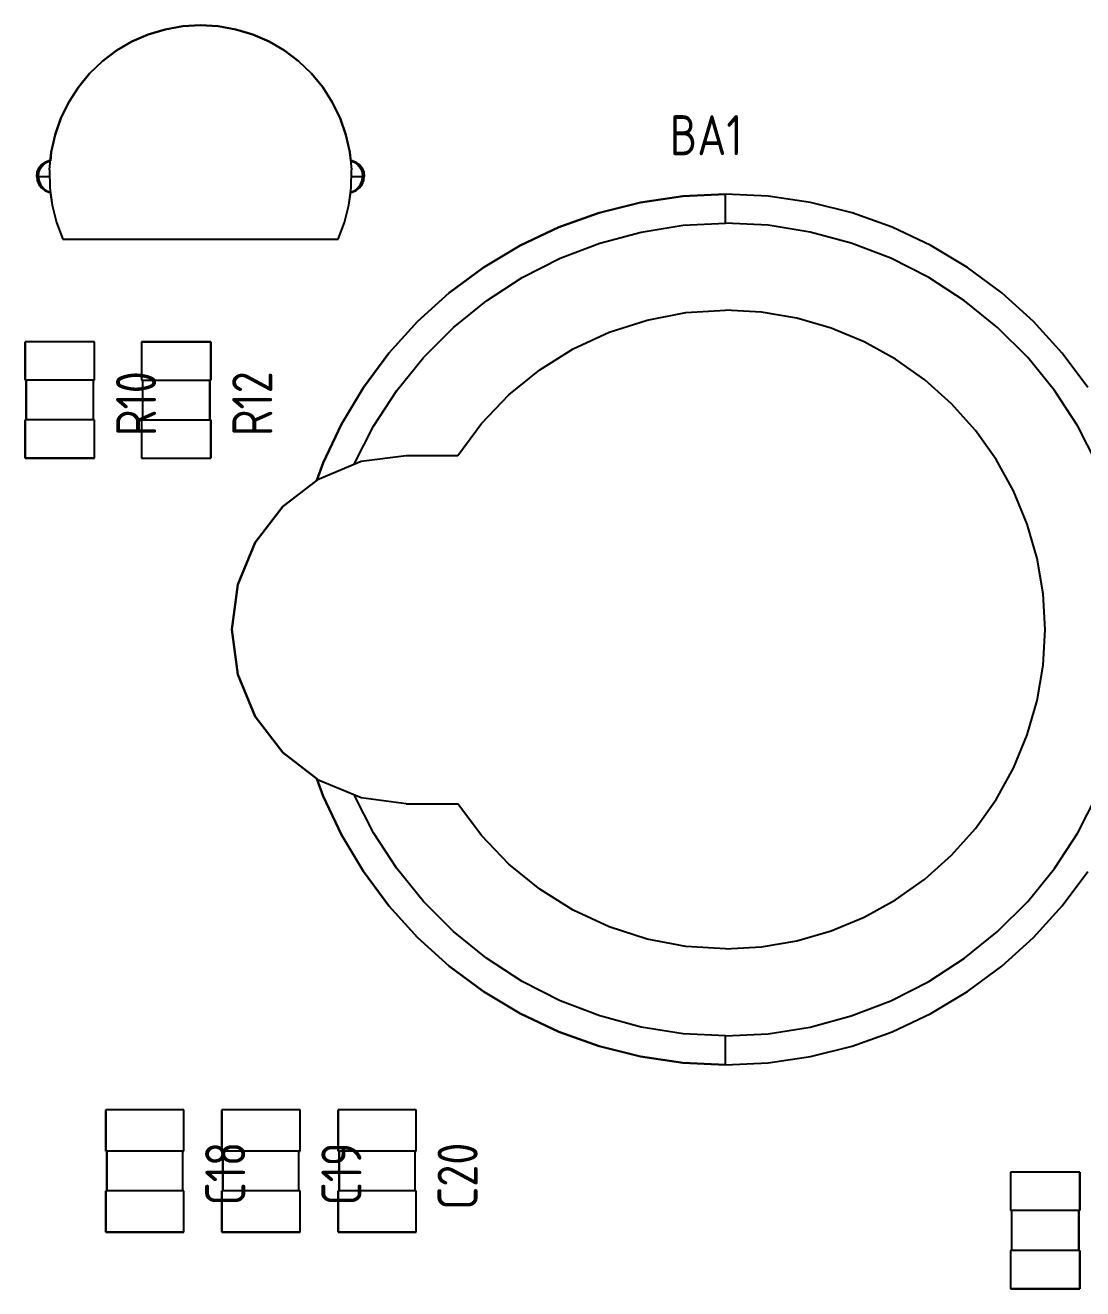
# Model space of a CAD drawing. Header units: inches. Extents: x 0 to 841, y -594 to 0.
# Drawn here: x 369.53 to 405.94, y -252.16 to -208.64 of the extents above; entities that cross this region are included whole.
import ezdxf

# ---------------------------------------------------------------- set-up
doc = ezdxf.new("R2010")
doc.units = ezdxf.units.IN
doc.header["$MEASUREMENT"] = 0
doc.styles.add('GOST type A0', font='', dxfattribs={"height": 2.116667})
doc.styles.get('GOST type A0').set_extended_font_data('GOST type A')

msp = doc.modelspace()

# ---------------------------------------------------------------- linework, layer by layer
at = {"color": 7, "true_color": 0xffffff}
for p, q in [((374.352, -208.78), (373.768, -208.958)), ((373.768, -208.958), (374.352, -208.78)), ((374.956, -208.674), (374.352, -208.78)), ((374.352, -208.78), (374.956, -208.674)), ((375.566, -208.638), (374.956, -208.674)), ((374.956, -208.674), (375.566, -208.638)), ((376.176, -208.674), (375.566, -208.638)), ((375.566, -208.638), (376.176, -208.674)), ((376.778, -208.78), (376.176, -208.674)), ((376.176, -208.674), (376.778, -208.78)), ((377.364, -208.958), (376.778, -208.78)), ((376.778, -208.78), (377.364, -208.958)), ((373.206, -209.202), (372.678, -209.512)), ((372.678, -209.512), (373.206, -209.202)), ((373.768, -208.958), (373.206, -209.202)), ((373.206, -209.202), (373.768, -208.958)), ((377.926, -209.202), (377.364, -208.958)), ((377.364, -208.958), (377.926, -209.202)), ((378.454, -209.512), (377.926, -209.202)), ((377.926, -209.202), (378.454, -209.512)), ((372.678, -209.512), (372.19, -209.88)), ((372.19, -209.88), (372.678, -209.512)), ((378.942, -209.88), (378.454, -209.512)), ((378.454, -209.512), (378.942, -209.88)), ((372.19, -209.88), (371.748, -210.302)), ((371.748, -210.302), (372.19, -209.88)), ((379.384, -210.302), (378.942, -209.88)), ((378.942, -209.88), (379.384, -210.302)), ((371.748, -210.302), (371.36, -210.776)), ((371.36, -210.776), (371.748, -210.302)), ((379.772, -210.776), (379.384, -210.302)), ((379.384, -210.302), (379.772, -210.776)), ((371.36, -210.776), (371.028, -211.29)), ((371.028, -211.29), (371.36, -210.776)), ((380.104, -211.29), (379.772, -210.776)), ((379.772, -210.776), (380.104, -211.29)), ((371.028, -211.29), (370.76, -211.84)), ((370.76, -211.84), (371.028, -211.29)), ((380.372, -211.84), (380.104, -211.29)), ((380.104, -211.29), (380.372, -211.84)), ((370.76, -211.84), (370.558, -212.418)), ((370.558, -212.418), (370.76, -211.84)), ((380.574, -212.418), (380.372, -211.84)), ((380.372, -211.84), (380.574, -212.418)), ((370.558, -212.418), (370.426, -213.014)), ((370.426, -213.014), (370.558, -212.418)), ((380.706, -213.014), (380.574, -212.418)), ((380.574, -212.418), (380.706, -213.014)), ((370.364, -213.622), (370.426, -213.014)), ((370.426, -213.014), (370.396, -213.304)), ((380.736, -213.298), (380.706, -213.014)), ((380.706, -213.014), (380.768, -213.622)), ((369.946, -213.7), (369.928, -213.844)), ((369.928, -213.844), (369.946, -213.7)), ((370.002, -213.564), (369.946, -213.7)), ((369.946, -213.7), (370.002, -213.564)), ((369.988, -213.844), (370.004, -213.7)), ((370.09, -213.45), (370.002, -213.564)), ((370.002, -213.564), (370.09, -213.45)), ((370.004, -213.7), (370.058, -213.564)), ((370.058, -213.564), (370.144, -213.45)), ((370.206, -213.36), (370.09, -213.45)), ((370.09, -213.45), (370.206, -213.36)), ((370.144, -213.45), (370.256, -213.36)), ((370.342, -213.304), (370.206, -213.36)), ((370.206, -213.36), (370.342, -213.304)), ((370.256, -213.36), (370.386, -213.304)), ((370.396, -213.298), (370.342, -213.304)), ((370.342, -213.304), (370.396, -213.298)), ((370.364, -213.622), (370.374, -214.234)), ((370.386, -213.304), (370.396, -213.304)), ((370.396, -213.304), (370.396, -213.298)), ((380.79, -213.304), (380.736, -213.298)), ((380.736, -213.298), (380.79, -213.304)), ((380.736, -213.304), (380.746, -213.304)), ((380.746, -213.304), (380.876, -213.36)), ((380.758, -214.234), (380.768, -213.622)), ((380.926, -213.36), (380.79, -213.304)), ((380.79, -213.304), (380.926, -213.36)), ((380.876, -213.36), (380.988, -213.45)), ((381.04, -213.45), (380.926, -213.36)), ((380.926, -213.36), (381.04, -213.45)), ((380.988, -213.45), (381.074, -213.564)), ((381.13, -213.564), (381.04, -213.45)), ((381.04, -213.45), (381.13, -213.564)), ((381.074, -213.564), (381.128, -213.7)), ((381.128, -213.7), (381.144, -213.844)), ((381.186, -213.7), (381.13, -213.564)), ((381.13, -213.564), (381.186, -213.7)), ((381.204, -213.844), (381.186, -213.7)), ((381.186, -213.7), (381.204, -213.844)), ((369.928, -213.844), (369.946, -213.988)), ((369.928, -213.844), (369.946, -213.988)), ((369.928, -213.844), (369.934, -213.844)), ((369.934, -213.844), (369.954, -213.844)), ((369.946, -213.988), (370.002, -214.124)), ((369.946, -213.988), (370.002, -214.124)), ((369.954, -213.844), (369.988, -213.844)), ((369.988, -213.844), (370.004, -213.988)), ((369.988, -213.844), (370.368, -213.844)), ((370.002, -214.124), (370.09, -214.24)), ((370.002, -214.124), (370.09, -214.24)), ((370.004, -213.988), (370.058, -214.124)), ((370.058, -214.124), (370.144, -214.24)), ((380.764, -213.844), (381.144, -213.844)), ((380.988, -214.24), (381.074, -214.124)), ((381.04, -214.24), (381.13, -214.124)), ((381.04, -214.24), (381.13, -214.124)), ((381.074, -214.124), (381.128, -213.988)), ((381.128, -213.988), (381.144, -213.844)), ((381.13, -214.124), (381.186, -213.988)), ((381.13, -214.124), (381.186, -213.988)), ((381.144, -213.844), (381.178, -213.844)), ((381.178, -213.844), (381.198, -213.844)), ((381.186, -213.988), (381.204, -213.844)), ((381.186, -213.988), (381.204, -213.844)), ((381.198, -213.844), (381.204, -213.844)), ((370.09, -214.24), (370.206, -214.328)), ((370.09, -214.24), (370.206, -214.328)), ((370.144, -214.24), (370.256, -214.328)), ((370.206, -214.328), (370.342, -214.384)), ((370.206, -214.328), (370.342, -214.384)), ((370.256, -214.328), (370.386, -214.384)), ((370.342, -214.384), (370.394, -214.39)), ((370.342, -214.384), (370.394, -214.39)), ((370.374, -214.234), (370.456, -214.84)), ((370.386, -214.384), (370.394, -214.384)), ((370.394, -214.39), (370.394, -214.384)), ((370.394, -214.384), (370.456, -214.84)), ((380.676, -214.84), (380.758, -214.234)), ((380.676, -214.84), (380.738, -214.39)), ((380.738, -214.39), (380.79, -214.384)), ((380.738, -214.384), (380.746, -214.384)), ((380.738, -214.39), (380.79, -214.384)), ((380.746, -214.384), (380.876, -214.328)), ((380.79, -214.384), (380.926, -214.328)), ((380.79, -214.384), (380.926, -214.328)), ((380.876, -214.328), (380.988, -214.24)), ((380.926, -214.328), (381.04, -214.24)), ((380.926, -214.328), (381.04, -214.24)), ((392.176, -214.526), (390.72, -214.742)), ((390.72, -214.742), (392.176, -214.526)), ((393.646, -214.454), (392.176, -214.526)), ((392.176, -214.526), (393.646, -214.454)), ((395.116, -214.526), (393.646, -214.454)), ((395.116, -214.526), (393.646, -214.454)), ((393.646, -214.488), (393.646, -214.454)), ((393.646, -214.588), (393.646, -214.488)), ((396.572, -214.742), (395.116, -214.526)), ((396.572, -214.742), (395.116, -214.526)), ((370.456, -214.84), (370.608, -215.434)), ((370.456, -214.84), (370.608, -215.434)), ((380.524, -215.434), (380.676, -214.84)), ((380.524, -215.434), (380.676, -214.84)), ((390.72, -214.742), (389.292, -215.1)), ((389.292, -215.1), (390.72, -214.742)), ((393.646, -214.746), (393.646, -214.588)), ((393.646, -214.954), (393.646, -214.746)), ((393.646, -215.196), (393.646, -214.954)), ((398, -215.1), (396.572, -214.742)), ((398, -215.1), (396.572, -214.742)), ((370.608, -215.434), (370.828, -216.004)), ((370.608, -215.434), (370.828, -216.004)), ((380.304, -216.004), (380.524, -215.434)), ((380.304, -216.004), (380.524, -215.434)), ((389.292, -215.1), (387.906, -215.596)), ((387.906, -215.596), (389.292, -215.1)), ((393.646, -215.454), (393.646, -215.196)), ((399.386, -215.596), (398, -215.1)), ((399.386, -215.596), (398, -215.1)), ((387.906, -215.596), (386.574, -216.226)), ((386.574, -216.226), (387.906, -215.596)), ((389.32, -216.14), (390.736, -215.76)), ((390.736, -215.76), (392.182, -215.53)), ((392.182, -215.53), (393.646, -215.454)), ((395.11, -215.53), (393.646, -215.454)), ((396.556, -215.76), (395.11, -215.53)), ((397.972, -216.14), (396.556, -215.76)), ((400.716, -216.226), (399.386, -215.596)), ((400.716, -216.226), (399.386, -215.596)), ((370.828, -216.004), (380.304, -216.004)), ((370.828, -216.004), (380.304, -216.004)), ((386.574, -216.226), (385.312, -216.982)), ((385.312, -216.982), (386.574, -216.226)), ((387.952, -216.664), (389.32, -216.14)), ((399.34, -216.664), (397.972, -216.14)), ((401.98, -216.982), (400.716, -216.226)), ((401.98, -216.982), (400.716, -216.226)), ((386.646, -217.33), (387.952, -216.664)), ((400.646, -217.33), (399.34, -216.664)), ((385.312, -216.982), (384.13, -217.858)), ((384.13, -217.858), (385.312, -216.982)), ((403.162, -217.858), (401.98, -216.982)), ((403.162, -217.858), (401.98, -216.982)), ((385.416, -218.128), (386.646, -217.33)), ((401.874, -218.128), (400.646, -217.33)), ((384.13, -217.858), (383.04, -218.848)), ((383.04, -218.848), (384.13, -217.858)), ((404.252, -218.848), (403.162, -217.858)), ((404.252, -218.848), (403.162, -217.858)), ((384.278, -219.05), (385.416, -218.128)), ((392.282, -218.538), (393.646, -218.454)), ((394.878, -218.524), (393.646, -218.454)), ((403.014, -219.05), (401.874, -218.128)), ((383.04, -218.848), (382.05, -219.938)), ((382.05, -219.938), (383.04, -218.848)), ((389.64, -219.21), (390.94, -218.792)), ((390.94, -218.792), (392.282, -218.538)), ((396.094, -218.73), (394.878, -218.524)), ((397.278, -219.072), (396.094, -218.73)), ((405.24, -219.938), (404.252, -218.848)), ((405.24, -219.938), (404.252, -218.848)), ((383.242, -220.086), (384.278, -219.05)), ((388.402, -219.784), (389.64, -219.21)), ((398.418, -219.544), (397.278, -219.072)), ((404.05, -220.086), (403.014, -219.05)), ((371.92, -219.544), (369.532, -219.544)), ((369.532, -219.544), (369.532, -220.864)), ((369.532, -220.864), (369.532, -219.544)), ((371.92, -219.544), (369.532, -219.544)), ((371.92, -220.864), (371.92, -219.544)), ((371.92, -220.864), (371.92, -219.544)), ((375.92, -219.544), (373.532, -219.544)), ((373.532, -219.544), (373.532, -220.864)), ((373.532, -219.544), (375.92, -219.544)), ((373.532, -219.544), (373.532, -220.864)), ((375.92, -220.864), (375.92, -219.544)), ((375.92, -219.544), (375.92, -220.864)), ((387.244, -220.508), (388.402, -219.784)), ((399.498, -220.14), (398.418, -219.544)), ((382.05, -219.938), (381.174, -221.12)), ((381.174, -221.12), (382.05, -219.938)), ((382.32, -221.224), (383.242, -220.086)), ((400.504, -220.854), (399.498, -220.14)), ((404.972, -221.224), (404.05, -220.086)), ((406.118, -221.12), (405.24, -219.938)), ((406.118, -221.12), (405.24, -219.938)), ((386.184, -221.37), (387.244, -220.508)), ((369.532, -220.864), (369.566, -220.864)), ((371.92, -220.864), (369.532, -220.864)), ((369.566, -220.864), (369.566, -222.236)), ((369.566, -222.236), (369.566, -220.864)), ((371.886, -222.236), (371.886, -220.864)), ((371.886, -220.864), (371.92, -220.864)), ((371.886, -222.236), (371.886, -220.864)), ((373.532, -220.864), (373.566, -220.864)), ((373.532, -220.864), (375.92, -220.864)), ((373.566, -220.864), (373.566, -222.236)), ((373.566, -220.864), (373.566, -222.236)), ((375.886, -222.236), (375.886, -220.864)), ((375.886, -220.864), (375.92, -220.864)), ((375.886, -220.864), (375.886, -222.236)), ((401.424, -221.676), (400.504, -220.854)), ((381.174, -221.12), (380.418, -222.382)), ((380.418, -222.382), (381.174, -221.12)), ((381.522, -222.454), (382.32, -221.224)), ((385.24, -222.358), (386.184, -221.37)), ((405.77, -222.454), (404.972, -221.224)), ((402.246, -222.596), (401.424, -221.676)), ((369.566, -222.236), (369.532, -222.236)), ((369.532, -222.236), (369.532, -223.556)), ((369.532, -223.556), (369.532, -222.236)), ((371.92, -222.236), (369.532, -222.236)), ((371.92, -222.236), (371.886, -222.236)), ((371.92, -223.556), (371.92, -222.236)), ((371.92, -223.556), (371.92, -222.236)), ((373.566, -222.236), (373.532, -222.236)), ((373.532, -222.236), (373.532, -223.556)), ((373.532, -222.236), (375.92, -222.236)), ((373.532, -222.236), (373.532, -223.556)), ((375.92, -222.236), (375.886, -222.236)), ((375.92, -223.556), (375.92, -222.236)), ((375.92, -222.236), (375.92, -223.556)), ((380.418, -222.382), (379.788, -223.714)), ((379.788, -223.714), (380.418, -222.382)), ((384.426, -223.454), (385.24, -222.358)), ((380.858, -223.756), (381.522, -222.454)), ((402.96, -223.602), (402.246, -222.596)), ((406.436, -223.76), (405.77, -222.454)), ((369.532, -223.556), (371.92, -223.556)), ((371.92, -223.556), (369.532, -223.556)), ((373.532, -223.556), (375.92, -223.556)), ((373.532, -223.556), (375.92, -223.556)), ((379.788, -223.714), (379.572, -224.314)), ((379.572, -224.314), (379.788, -223.714)), ((379.646, -224.258), (381.092, -223.658)), ((381.092, -223.658), (382.646, -223.454)), ((382.646, -223.454), (384.426, -223.454)), ((403.556, -224.682), (402.96, -223.602)), ((378.404, -225.212), (379.646, -224.258)), ((379.572, -224.314), (378.404, -225.212)), ((404.028, -225.82), (403.556, -224.682)), ((378.404, -225.212), (377.45, -226.454)), ((377.45, -226.454), (378.404, -225.212)), ((404.37, -227.006), (404.028, -225.82)), ((377.45, -226.454), (376.85, -227.9)), ((376.85, -227.9), (377.45, -226.454)), ((404.576, -228.222), (404.37, -227.006)), ((376.85, -227.9), (376.646, -229.454)), ((376.646, -229.454), (376.85, -227.9)), ((404.646, -229.454), (404.576, -228.222)), ((376.646, -229.454), (376.85, -231.006)), ((376.85, -231.006), (376.646, -229.454)), ((404.576, -230.686), (404.646, -229.454)), ((404.37, -231.902), (404.576, -230.686)), ((376.85, -231.006), (377.45, -232.454)), ((377.45, -232.454), (376.85, -231.006)), ((404.028, -233.086), (404.37, -231.902)), ((377.45, -232.454), (378.404, -233.696)), ((378.404, -233.696), (377.45, -232.454)), ((403.556, -234.226), (404.028, -233.086)), ((378.404, -233.696), (379.572, -234.594)), ((379.646, -234.65), (378.404, -233.696)), ((379.572, -234.594), (379.788, -235.194)), ((379.788, -235.194), (379.572, -234.594)), ((402.96, -235.306), (403.556, -234.226)), ((381.092, -235.25), (379.646, -234.65)), ((379.788, -235.194), (380.418, -236.524)), ((380.418, -236.524), (379.788, -235.194)), ((381.522, -236.454), (380.858, -235.152)), ((382.646, -235.454), (381.092, -235.25)), ((382.646, -235.454), (384.426, -235.454)), ((385.24, -236.55), (384.426, -235.454)), ((402.246, -236.312), (402.96, -235.306)), ((405.77, -236.454), (406.436, -235.148)), ((401.424, -237.232), (402.246, -236.312)), ((380.418, -236.524), (381.174, -237.788)), ((381.174, -237.788), (380.418, -236.524)), ((382.32, -237.682), (381.522, -236.454)), ((386.184, -237.536), (385.24, -236.55)), ((404.972, -237.682), (405.77, -236.454)), ((387.244, -238.4), (386.184, -237.536)), ((400.504, -238.054), (401.424, -237.232)), ((381.174, -237.788), (382.05, -238.97)), ((382.05, -238.97), (381.174, -237.788)), ((383.242, -238.822), (382.32, -237.682)), ((399.498, -238.768), (400.504, -238.054)), ((404.05, -238.822), (404.972, -237.682)), ((405.24, -238.97), (406.118, -237.788)), ((405.24, -238.97), (406.118, -237.788)), ((388.402, -239.124), (387.244, -238.4)), ((384.278, -239.858), (383.242, -238.822)), ((398.418, -239.364), (399.498, -238.768)), ((403.014, -239.858), (404.05, -238.822)), ((382.05, -238.97), (383.04, -240.06)), ((383.04, -240.06), (382.05, -238.97)), ((389.64, -239.698), (388.402, -239.124)), ((397.278, -239.836), (398.418, -239.364)), ((404.252, -240.06), (405.24, -238.97)), ((404.252, -240.06), (405.24, -238.97)), ((390.94, -240.116), (389.64, -239.698)), ((383.04, -240.06), (384.13, -241.048)), ((384.13, -241.048), (383.04, -240.06)), ((385.416, -240.78), (384.278, -239.858)), ((392.282, -240.37), (390.94, -240.116)), ((394.878, -240.384), (396.094, -240.178)), ((396.094, -240.178), (397.278, -239.836)), ((401.874, -240.78), (403.014, -239.858)), ((403.162, -241.048), (404.252, -240.06)), ((403.162, -241.048), (404.252, -240.06)), ((393.646, -240.454), (392.282, -240.37)), ((393.646, -240.454), (394.878, -240.384)), ((384.13, -241.048), (385.312, -241.926)), ((385.312, -241.926), (384.13, -241.048)), ((386.646, -241.578), (385.416, -240.78)), ((400.646, -241.578), (401.874, -240.78)), ((401.98, -241.926), (403.162, -241.048)), ((401.98, -241.926), (403.162, -241.048)), ((385.312, -241.926), (386.574, -242.682)), ((386.574, -242.682), (385.312, -241.926)), ((387.952, -242.244), (386.646, -241.578)), ((399.34, -242.244), (400.646, -241.578)), ((400.716, -242.682), (401.98, -241.926)), ((400.716, -242.682), (401.98, -241.926)), ((389.32, -242.768), (387.952, -242.244)), ((397.972, -242.768), (399.34, -242.244)), ((386.574, -242.682), (387.906, -243.312)), ((387.906, -243.312), (386.574, -242.682)), ((390.736, -243.148), (389.32, -242.768)), ((396.556, -243.148), (397.972, -242.768)), ((399.386, -243.312), (400.716, -242.682)), ((399.386, -243.312), (400.716, -242.682)), ((392.182, -243.378), (390.736, -243.148)), ((395.11, -243.378), (396.556, -243.148)), ((387.906, -243.312), (389.292, -243.808)), ((389.292, -243.808), (387.906, -243.312)), ((393.646, -243.454), (392.182, -243.378)), ((393.646, -243.454), (395.11, -243.378)), ((393.646, -243.712), (393.646, -243.454)), ((393.646, -243.954), (393.646, -243.712)), ((398, -243.808), (399.386, -243.312)), ((398, -243.808), (399.386, -243.312)), ((389.292, -243.808), (390.72, -244.166)), ((390.72, -244.166), (389.292, -243.808)), ((390.72, -244.166), (392.176, -244.382)), ((392.176, -244.382), (390.72, -244.166)), ((393.646, -244.16), (393.646, -243.954)), ((393.646, -244.32), (393.646, -244.16)), ((395.116, -244.382), (396.572, -244.166)), ((395.116, -244.382), (396.572, -244.166)), ((396.572, -244.166), (398, -243.808)), ((396.572, -244.166), (398, -243.808)), ((392.176, -244.382), (393.646, -244.454)), ((393.646, -244.454), (392.176, -244.382)), ((393.646, -244.42), (393.646, -244.32)), ((393.646, -244.454), (395.116, -244.382)), ((393.646, -244.454), (395.116, -244.382)), ((393.646, -244.454), (393.646, -244.42)), ((374.992, -245.999), (372.3, -245.999)), ((372.3, -245.999), (372.3, -247.421)), ((372.3, -247.421), (372.3, -245.999)), ((374.992, -245.999), (372.3, -245.999)), ((374.992, -247.421), (374.992, -245.999)), ((374.992, -247.421), (374.992, -245.999)), ((378.992, -245.999), (376.3, -245.999)), ((376.3, -245.999), (376.3, -247.421)), ((376.3, -247.421), (376.3, -245.999)), ((378.992, -245.999), (376.3, -245.999)), ((378.992, -247.421), (378.992, -245.999)), ((378.992, -247.421), (378.992, -245.999)), ((382.992, -245.999), (380.3, -245.999)), ((380.3, -245.999), (380.3, -247.421)), ((380.3, -247.421), (380.3, -245.999)), ((382.992, -245.999), (380.3, -245.999)), ((382.992, -247.421), (382.992, -245.999)), ((382.992, -247.421), (382.992, -245.999)), ((372.3, -247.421), (372.338, -247.421)), ((374.992, -247.421), (372.3, -247.421)), ((372.338, -247.421), (372.338, -248.793)), ((372.338, -248.793), (372.338, -247.421)), ((374.954, -248.793), (374.954, -247.421)), ((374.954, -247.421), (374.992, -247.421)), ((374.954, -248.793), (374.954, -247.421)), ((376.3, -247.421), (376.338, -247.421)), ((378.992, -247.421), (376.3, -247.421)), ((376.338, -247.421), (376.338, -248.793)), ((376.338, -248.793), (376.338, -247.421)), ((378.954, -248.793), (378.954, -247.421)), ((378.954, -247.421), (378.992, -247.421)), ((378.954, -248.793), (378.954, -247.421)), ((380.3, -247.421), (380.338, -247.421)), ((382.992, -247.421), (380.3, -247.421)), ((380.338, -247.421), (380.338, -248.793)), ((380.338, -248.793), (380.338, -247.421)), ((382.954, -248.793), (382.954, -247.421)), ((382.954, -247.421), (382.992, -247.421)), ((382.954, -248.793), (382.954, -247.421)), ((405.84, -248.152), (403.452, -248.152)), ((403.452, -248.152), (403.452, -249.472)), ((405.84, -248.152), (403.452, -248.152)), ((403.452, -248.152), (403.452, -249.472)), ((405.84, -249.472), (405.84, -248.152)), ((405.84, -248.152), (405.84, -249.472)), ((372.338, -248.793), (372.3, -248.793)), ((372.3, -248.793), (372.3, -250.215)), ((372.3, -250.215), (372.3, -248.793)), ((374.992, -248.793), (372.3, -248.793)), ((374.992, -248.793), (374.954, -248.793)), ((374.992, -250.215), (374.992, -248.793)), ((374.992, -250.215), (374.992, -248.793)), ((376.338, -248.793), (376.3, -248.793)), ((376.3, -248.793), (376.3, -250.215)), ((376.3, -250.215), (376.3, -248.793)), ((378.992, -248.793), (376.3, -248.793)), ((378.992, -248.793), (378.954, -248.793)), ((378.992, -250.215), (378.992, -248.793)), ((378.992, -250.215), (378.992, -248.793)), ((380.338, -248.793), (380.3, -248.793)), ((380.3, -248.793), (380.3, -250.215)), ((380.3, -250.215), (380.3, -248.793)), ((382.992, -248.793), (380.3, -248.793)), ((382.992, -248.793), (382.954, -248.793)), ((382.992, -250.215), (382.992, -248.793)), ((382.992, -250.215), (382.992, -248.793)), ((403.452, -249.472), (403.486, -249.472)), ((405.84, -249.472), (403.452, -249.472)), ((403.486, -249.472), (403.486, -250.844)), ((403.486, -249.472), (403.486, -250.844)), ((405.806, -250.844), (405.806, -249.472)), ((405.806, -249.472), (405.84, -249.472)), ((405.806, -249.472), (405.806, -250.844)), ((372.3, -250.215), (374.992, -250.215)), ((374.992, -250.215), (372.3, -250.215)), ((376.3, -250.215), (378.992, -250.215)), ((378.992, -250.215), (376.3, -250.215)), ((380.3, -250.215), (382.992, -250.215)), ((382.992, -250.215), (380.3, -250.215)), ((403.486, -250.844), (403.452, -250.844)), ((403.452, -250.844), (403.452, -252.164)), ((405.84, -250.844), (403.452, -250.844)), ((403.452, -250.844), (403.452, -252.164)), ((405.84, -250.844), (405.806, -250.844)), ((405.84, -252.164), (405.84, -250.844)), ((405.84, -250.844), (405.84, -252.164)), ((403.452, -252.164), (405.84, -252.164)), ((405.84, -252.164), (403.452, -252.164))]:
    msp.add_line(p, q, dxfattribs=at)
at = {"color": 18, "true_color": 0x000000}
for p, q in [((374.352, -208.78), (373.768, -208.958)), ((373.768, -208.958), (374.352, -208.78)), ((374.956, -208.674), (374.352, -208.78)), ((374.352, -208.78), (374.956, -208.674)), ((375.566, -208.638), (374.956, -208.674)), ((374.956, -208.674), (375.566, -208.638)), ((376.176, -208.674), (375.566, -208.638)), ((375.566, -208.638), (376.176, -208.674)), ((376.778, -208.78), (376.176, -208.674)), ((376.176, -208.674), (376.778, -208.78)), ((377.364, -208.958), (376.778, -208.78)), ((376.778, -208.78), (377.364, -208.958)), ((373.206, -209.202), (372.678, -209.512)), ((372.678, -209.512), (373.206, -209.202)), ((373.768, -208.958), (373.206, -209.202)), ((373.206, -209.202), (373.768, -208.958)), ((377.926, -209.202), (377.364, -208.958)), ((377.364, -208.958), (377.926, -209.202)), ((378.454, -209.512), (377.926, -209.202)), ((377.926, -209.202), (378.454, -209.512)), ((372.678, -209.512), (372.19, -209.88)), ((372.19, -209.88), (372.678, -209.512)), ((378.942, -209.88), (378.454, -209.512)), ((378.454, -209.512), (378.942, -209.88)), ((372.19, -209.88), (371.748, -210.302)), ((371.748, -210.302), (372.19, -209.88)), ((379.384, -210.302), (378.942, -209.88)), ((378.942, -209.88), (379.384, -210.302)), ((371.748, -210.302), (371.36, -210.776)), ((371.36, -210.776), (371.748, -210.302)), ((379.772, -210.776), (379.384, -210.302)), ((379.384, -210.302), (379.772, -210.776)), ((371.36, -210.776), (371.028, -211.29)), ((371.028, -211.29), (371.36, -210.776)), ((380.104, -211.29), (379.772, -210.776)), ((379.772, -210.776), (380.104, -211.29)), ((371.028, -211.29), (370.76, -211.84)), ((370.76, -211.84), (371.028, -211.29)), ((380.372, -211.84), (380.104, -211.29)), ((380.104, -211.29), (380.372, -211.84)), ((370.76, -211.84), (370.558, -212.418)), ((370.558, -212.418), (370.76, -211.84)), ((380.574, -212.418), (380.372, -211.84)), ((380.372, -211.84), (380.574, -212.418)), ((370.558, -212.418), (370.426, -213.014)), ((370.426, -213.014), (370.558, -212.418)), ((380.706, -213.014), (380.574, -212.418)), ((380.574, -212.418), (380.706, -213.014)), ((370.364, -213.622), (370.426, -213.014)), ((370.426, -213.014), (370.396, -213.304)), ((380.736, -213.298), (380.706, -213.014)), ((380.706, -213.014), (380.768, -213.622)), ((369.946, -213.7), (369.928, -213.844)), ((369.928, -213.844), (369.946, -213.7)), ((370.002, -213.564), (369.946, -213.7)), ((369.946, -213.7), (370.002, -213.564)), ((369.988, -213.844), (370.004, -213.7)), ((370.09, -213.45), (370.002, -213.564)), ((370.002, -213.564), (370.09, -213.45)), ((370.004, -213.7), (370.058, -213.564)), ((370.058, -213.564), (370.144, -213.45)), ((370.206, -213.36), (370.09, -213.45)), ((370.09, -213.45), (370.206, -213.36)), ((370.144, -213.45), (370.256, -213.36)), ((370.342, -213.304), (370.206, -213.36)), ((370.206, -213.36), (370.342, -213.304)), ((370.256, -213.36), (370.386, -213.304)), ((370.396, -213.298), (370.342, -213.304)), ((370.342, -213.304), (370.396, -213.298)), ((370.364, -213.622), (370.374, -214.234)), ((370.386, -213.304), (370.396, -213.304)), ((370.396, -213.304), (370.396, -213.298)), ((380.79, -213.304), (380.736, -213.298)), ((380.736, -213.298), (380.79, -213.304)), ((380.736, -213.304), (380.746, -213.304)), ((380.746, -213.304), (380.876, -213.36)), ((380.758, -214.234), (380.768, -213.622)), ((380.926, -213.36), (380.79, -213.304)), ((380.79, -213.304), (380.926, -213.36)), ((380.876, -213.36), (380.988, -213.45)), ((381.04, -213.45), (380.926, -213.36)), ((380.926, -213.36), (381.04, -213.45)), ((380.988, -213.45), (381.074, -213.564)), ((381.13, -213.564), (381.04, -213.45)), ((381.04, -213.45), (381.13, -213.564)), ((381.074, -213.564), (381.128, -213.7)), ((381.128, -213.7), (381.144, -213.844)), ((381.186, -213.7), (381.13, -213.564)), ((381.13, -213.564), (381.186, -213.7)), ((381.204, -213.844), (381.186, -213.7)), ((381.186, -213.7), (381.204, -213.844)), ((369.928, -213.844), (369.946, -213.988)), ((369.928, -213.844), (369.946, -213.988)), ((369.928, -213.844), (369.934, -213.844)), ((369.934, -213.844), (369.954, -213.844)), ((369.946, -213.988), (370.002, -214.124)), ((369.946, -213.988), (370.002, -214.124)), ((369.954, -213.844), (369.988, -213.844)), ((369.988, -213.844), (370.004, -213.988)), ((369.988, -213.844), (370.368, -213.844)), ((370.002, -214.124), (370.09, -214.24)), ((370.002, -214.124), (370.09, -214.24)), ((370.004, -213.988), (370.058, -214.124)), ((370.058, -214.124), (370.144, -214.24)), ((380.764, -213.844), (381.144, -213.844)), ((380.988, -214.24), (381.074, -214.124)), ((381.04, -214.24), (381.13, -214.124)), ((381.04, -214.24), (381.13, -214.124)), ((381.074, -214.124), (381.128, -213.988)), ((381.128, -213.988), (381.144, -213.844)), ((381.13, -214.124), (381.186, -213.988)), ((381.13, -214.124), (381.186, -213.988)), ((381.144, -213.844), (381.178, -213.844)), ((381.178, -213.844), (381.198, -213.844)), ((381.186, -213.988), (381.204, -213.844)), ((381.186, -213.988), (381.204, -213.844)), ((381.198, -213.844), (381.204, -213.844)), ((370.09, -214.24), (370.206, -214.328)), ((370.09, -214.24), (370.206, -214.328)), ((370.144, -214.24), (370.256, -214.328)), ((370.206, -214.328), (370.342, -214.384)), ((370.206, -214.328), (370.342, -214.384)), ((370.256, -214.328), (370.386, -214.384)), ((370.342, -214.384), (370.394, -214.39)), ((370.342, -214.384), (370.394, -214.39)), ((370.374, -214.234), (370.456, -214.84)), ((370.386, -214.384), (370.394, -214.384)), ((370.394, -214.39), (370.394, -214.384)), ((370.394, -214.384), (370.456, -214.84)), ((380.676, -214.84), (380.758, -214.234)), ((380.676, -214.84), (380.738, -214.39)), ((380.738, -214.39), (380.79, -214.384)), ((380.738, -214.384), (380.746, -214.384)), ((380.738, -214.39), (380.79, -214.384)), ((380.746, -214.384), (380.876, -214.328)), ((380.79, -214.384), (380.926, -214.328)), ((380.79, -214.384), (380.926, -214.328)), ((380.876, -214.328), (380.988, -214.24)), ((380.926, -214.328), (381.04, -214.24)), ((380.926, -214.328), (381.04, -214.24)), ((392.176, -214.526), (390.72, -214.742)), ((390.72, -214.742), (392.176, -214.526)), ((393.646, -214.454), (392.176, -214.526)), ((392.176, -214.526), (393.646, -214.454)), ((395.116, -214.526), (393.646, -214.454)), ((395.116, -214.526), (393.646, -214.454)), ((393.646, -214.488), (393.646, -214.454)), ((393.646, -214.588), (393.646, -214.488)), ((396.572, -214.742), (395.116, -214.526)), ((396.572, -214.742), (395.116, -214.526)), ((370.456, -214.84), (370.608, -215.434)), ((370.456, -214.84), (370.608, -215.434)), ((380.524, -215.434), (380.676, -214.84)), ((380.524, -215.434), (380.676, -214.84)), ((390.72, -214.742), (389.292, -215.1)), ((389.292, -215.1), (390.72, -214.742)), ((393.646, -214.746), (393.646, -214.588)), ((393.646, -214.954), (393.646, -214.746)), ((393.646, -215.196), (393.646, -214.954)), ((398, -215.1), (396.572, -214.742)), ((398, -215.1), (396.572, -214.742)), ((370.608, -215.434), (370.828, -216.004)), ((370.608, -215.434), (370.828, -216.004)), ((380.304, -216.004), (380.524, -215.434)), ((380.304, -216.004), (380.524, -215.434)), ((389.292, -215.1), (387.906, -215.596)), ((387.906, -215.596), (389.292, -215.1)), ((393.646, -215.454), (393.646, -215.196)), ((399.386, -215.596), (398, -215.1)), ((399.386, -215.596), (398, -215.1)), ((387.906, -215.596), (386.574, -216.226)), ((386.574, -216.226), (387.906, -215.596)), ((389.32, -216.14), (390.736, -215.76)), ((390.736, -215.76), (392.182, -215.53)), ((392.182, -215.53), (393.646, -215.454)), ((395.11, -215.53), (393.646, -215.454)), ((396.556, -215.76), (395.11, -215.53)), ((397.972, -216.14), (396.556, -215.76)), ((400.716, -216.226), (399.386, -215.596)), ((400.716, -216.226), (399.386, -215.596)), ((370.828, -216.004), (380.304, -216.004)), ((370.828, -216.004), (380.304, -216.004)), ((386.574, -216.226), (385.312, -216.982)), ((385.312, -216.982), (386.574, -216.226)), ((387.952, -216.664), (389.32, -216.14)), ((399.34, -216.664), (397.972, -216.14)), ((401.98, -216.982), (400.716, -216.226)), ((401.98, -216.982), (400.716, -216.226)), ((386.646, -217.33), (387.952, -216.664)), ((400.646, -217.33), (399.34, -216.664)), ((385.312, -216.982), (384.13, -217.858)), ((384.13, -217.858), (385.312, -216.982)), ((403.162, -217.858), (401.98, -216.982)), ((403.162, -217.858), (401.98, -216.982)), ((385.416, -218.128), (386.646, -217.33)), ((401.874, -218.128), (400.646, -217.33)), ((384.13, -217.858), (383.04, -218.848)), ((383.04, -218.848), (384.13, -217.858)), ((404.252, -218.848), (403.162, -217.858)), ((404.252, -218.848), (403.162, -217.858)), ((384.278, -219.05), (385.416, -218.128)), ((392.282, -218.538), (393.646, -218.454)), ((394.878, -218.524), (393.646, -218.454)), ((403.014, -219.05), (401.874, -218.128)), ((383.04, -218.848), (382.05, -219.938)), ((382.05, -219.938), (383.04, -218.848)), ((389.64, -219.21), (390.94, -218.792)), ((390.94, -218.792), (392.282, -218.538)), ((396.094, -218.73), (394.878, -218.524)), ((397.278, -219.072), (396.094, -218.73)), ((405.24, -219.938), (404.252, -218.848)), ((405.24, -219.938), (404.252, -218.848)), ((383.242, -220.086), (384.278, -219.05)), ((388.402, -219.784), (389.64, -219.21)), ((398.418, -219.544), (397.278, -219.072)), ((404.05, -220.086), (403.014, -219.05)), ((371.92, -219.544), (369.532, -219.544)), ((369.532, -219.544), (369.532, -220.864)), ((369.532, -220.864), (369.532, -219.544)), ((371.92, -219.544), (369.532, -219.544)), ((371.92, -220.864), (371.92, -219.544)), ((371.92, -220.864), (371.92, -219.544)), ((375.92, -219.544), (373.532, -219.544)), ((373.532, -219.544), (373.532, -220.864)), ((373.532, -219.544), (375.92, -219.544)), ((373.532, -219.544), (373.532, -220.864)), ((375.92, -220.864), (375.92, -219.544)), ((375.92, -219.544), (375.92, -220.864)), ((387.244, -220.508), (388.402, -219.784)), ((399.498, -220.14), (398.418, -219.544)), ((382.05, -219.938), (381.174, -221.12)), ((381.174, -221.12), (382.05, -219.938)), ((382.32, -221.224), (383.242, -220.086)), ((400.504, -220.854), (399.498, -220.14)), ((404.972, -221.224), (404.05, -220.086)), ((406.118, -221.12), (405.24, -219.938)), ((406.118, -221.12), (405.24, -219.938)), ((386.184, -221.37), (387.244, -220.508)), ((369.532, -220.864), (369.566, -220.864)), ((371.92, -220.864), (369.532, -220.864)), ((369.566, -220.864), (369.566, -222.236)), ((369.566, -222.236), (369.566, -220.864)), ((371.886, -222.236), (371.886, -220.864)), ((371.886, -220.864), (371.92, -220.864)), ((371.886, -222.236), (371.886, -220.864)), ((373.532, -220.864), (373.566, -220.864)), ((373.532, -220.864), (375.92, -220.864)), ((373.566, -220.864), (373.566, -222.236)), ((373.566, -220.864), (373.566, -222.236)), ((375.886, -222.236), (375.886, -220.864)), ((375.886, -220.864), (375.92, -220.864)), ((375.886, -220.864), (375.886, -222.236)), ((401.424, -221.676), (400.504, -220.854)), ((381.174, -221.12), (380.418, -222.382)), ((380.418, -222.382), (381.174, -221.12)), ((381.522, -222.454), (382.32, -221.224)), ((385.24, -222.358), (386.184, -221.37)), ((405.77, -222.454), (404.972, -221.224)), ((402.246, -222.596), (401.424, -221.676)), ((369.566, -222.236), (369.532, -222.236)), ((369.532, -222.236), (369.532, -223.556)), ((369.532, -223.556), (369.532, -222.236)), ((371.92, -222.236), (369.532, -222.236)), ((371.92, -222.236), (371.886, -222.236)), ((371.92, -223.556), (371.92, -222.236)), ((371.92, -223.556), (371.92, -222.236)), ((373.566, -222.236), (373.532, -222.236)), ((373.532, -222.236), (373.532, -223.556)), ((373.532, -222.236), (375.92, -222.236)), ((373.532, -222.236), (373.532, -223.556)), ((375.92, -222.236), (375.886, -222.236)), ((375.92, -223.556), (375.92, -222.236)), ((375.92, -222.236), (375.92, -223.556)), ((380.418, -222.382), (379.788, -223.714)), ((379.788, -223.714), (380.418, -222.382)), ((384.426, -223.454), (385.24, -222.358)), ((380.858, -223.756), (381.522, -222.454)), ((402.96, -223.602), (402.246, -222.596)), ((406.436, -223.76), (405.77, -222.454)), ((369.532, -223.556), (371.92, -223.556)), ((371.92, -223.556), (369.532, -223.556)), ((373.532, -223.556), (375.92, -223.556)), ((373.532, -223.556), (375.92, -223.556)), ((379.788, -223.714), (379.572, -224.314)), ((379.572, -224.314), (379.788, -223.714)), ((379.646, -224.258), (381.092, -223.658)), ((381.092, -223.658), (382.646, -223.454)), ((382.646, -223.454), (384.426, -223.454)), ((403.556, -224.682), (402.96, -223.602)), ((378.404, -225.212), (379.646, -224.258)), ((379.572, -224.314), (378.404, -225.212)), ((404.028, -225.82), (403.556, -224.682)), ((378.404, -225.212), (377.45, -226.454)), ((377.45, -226.454), (378.404, -225.212)), ((404.37, -227.006), (404.028, -225.82)), ((377.45, -226.454), (376.85, -227.9)), ((376.85, -227.9), (377.45, -226.454)), ((404.576, -228.222), (404.37, -227.006)), ((376.85, -227.9), (376.646, -229.454)), ((376.646, -229.454), (376.85, -227.9)), ((404.646, -229.454), (404.576, -228.222)), ((376.646, -229.454), (376.85, -231.006)), ((376.85, -231.006), (376.646, -229.454)), ((404.576, -230.686), (404.646, -229.454)), ((404.37, -231.902), (404.576, -230.686)), ((376.85, -231.006), (377.45, -232.454)), ((377.45, -232.454), (376.85, -231.006)), ((404.028, -233.086), (404.37, -231.902)), ((377.45, -232.454), (378.404, -233.696)), ((378.404, -233.696), (377.45, -232.454)), ((403.556, -234.226), (404.028, -233.086)), ((378.404, -233.696), (379.572, -234.594)), ((379.646, -234.65), (378.404, -233.696)), ((379.572, -234.594), (379.788, -235.194)), ((379.788, -235.194), (379.572, -234.594)), ((402.96, -235.306), (403.556, -234.226)), ((381.092, -235.25), (379.646, -234.65)), ((379.788, -235.194), (380.418, -236.524)), ((380.418, -236.524), (379.788, -235.194)), ((381.522, -236.454), (380.858, -235.152)), ((382.646, -235.454), (381.092, -235.25)), ((382.646, -235.454), (384.426, -235.454)), ((385.24, -236.55), (384.426, -235.454)), ((402.246, -236.312), (402.96, -235.306)), ((405.77, -236.454), (406.436, -235.148)), ((401.424, -237.232), (402.246, -236.312)), ((380.418, -236.524), (381.174, -237.788)), ((381.174, -237.788), (380.418, -236.524)), ((382.32, -237.682), (381.522, -236.454)), ((386.184, -237.536), (385.24, -236.55)), ((404.972, -237.682), (405.77, -236.454)), ((387.244, -238.4), (386.184, -237.536)), ((400.504, -238.054), (401.424, -237.232)), ((381.174, -237.788), (382.05, -238.97)), ((382.05, -238.97), (381.174, -237.788)), ((383.242, -238.822), (382.32, -237.682)), ((399.498, -238.768), (400.504, -238.054)), ((404.05, -238.822), (404.972, -237.682)), ((405.24, -238.97), (406.118, -237.788)), ((405.24, -238.97), (406.118, -237.788)), ((388.402, -239.124), (387.244, -238.4)), ((384.278, -239.858), (383.242, -238.822)), ((398.418, -239.364), (399.498, -238.768)), ((403.014, -239.858), (404.05, -238.822)), ((382.05, -238.97), (383.04, -240.06)), ((383.04, -240.06), (382.05, -238.97)), ((389.64, -239.698), (388.402, -239.124)), ((397.278, -239.836), (398.418, -239.364)), ((404.252, -240.06), (405.24, -238.97)), ((404.252, -240.06), (405.24, -238.97)), ((390.94, -240.116), (389.64, -239.698)), ((383.04, -240.06), (384.13, -241.048)), ((384.13, -241.048), (383.04, -240.06)), ((385.416, -240.78), (384.278, -239.858)), ((392.282, -240.37), (390.94, -240.116)), ((394.878, -240.384), (396.094, -240.178)), ((396.094, -240.178), (397.278, -239.836)), ((401.874, -240.78), (403.014, -239.858)), ((403.162, -241.048), (404.252, -240.06)), ((403.162, -241.048), (404.252, -240.06)), ((393.646, -240.454), (392.282, -240.37)), ((393.646, -240.454), (394.878, -240.384)), ((384.13, -241.048), (385.312, -241.926)), ((385.312, -241.926), (384.13, -241.048)), ((386.646, -241.578), (385.416, -240.78)), ((400.646, -241.578), (401.874, -240.78)), ((401.98, -241.926), (403.162, -241.048)), ((401.98, -241.926), (403.162, -241.048)), ((385.312, -241.926), (386.574, -242.682)), ((386.574, -242.682), (385.312, -241.926)), ((387.952, -242.244), (386.646, -241.578)), ((399.34, -242.244), (400.646, -241.578)), ((400.716, -242.682), (401.98, -241.926)), ((400.716, -242.682), (401.98, -241.926)), ((389.32, -242.768), (387.952, -242.244)), ((397.972, -242.768), (399.34, -242.244)), ((386.574, -242.682), (387.906, -243.312)), ((387.906, -243.312), (386.574, -242.682)), ((390.736, -243.148), (389.32, -242.768)), ((396.556, -243.148), (397.972, -242.768)), ((399.386, -243.312), (400.716, -242.682)), ((399.386, -243.312), (400.716, -242.682)), ((392.182, -243.378), (390.736, -243.148)), ((395.11, -243.378), (396.556, -243.148)), ((387.906, -243.312), (389.292, -243.808)), ((389.292, -243.808), (387.906, -243.312)), ((393.646, -243.454), (392.182, -243.378)), ((393.646, -243.454), (395.11, -243.378)), ((393.646, -243.712), (393.646, -243.454)), ((393.646, -243.954), (393.646, -243.712)), ((398, -243.808), (399.386, -243.312)), ((398, -243.808), (399.386, -243.312)), ((389.292, -243.808), (390.72, -244.166)), ((390.72, -244.166), (389.292, -243.808)), ((390.72, -244.166), (392.176, -244.382)), ((392.176, -244.382), (390.72, -244.166)), ((393.646, -244.16), (393.646, -243.954)), ((393.646, -244.32), (393.646, -244.16)), ((395.116, -244.382), (396.572, -244.166)), ((395.116, -244.382), (396.572, -244.166)), ((396.572, -244.166), (398, -243.808)), ((396.572, -244.166), (398, -243.808)), ((392.176, -244.382), (393.646, -244.454)), ((393.646, -244.454), (392.176, -244.382)), ((393.646, -244.42), (393.646, -244.32)), ((393.646, -244.454), (395.116, -244.382)), ((393.646, -244.454), (395.116, -244.382)), ((393.646, -244.454), (393.646, -244.42)), ((374.992, -245.999), (372.3, -245.999)), ((372.3, -245.999), (372.3, -247.421)), ((372.3, -247.421), (372.3, -245.999)), ((374.992, -245.999), (372.3, -245.999)), ((374.992, -247.421), (374.992, -245.999)), ((374.992, -247.421), (374.992, -245.999)), ((378.992, -245.999), (376.3, -245.999)), ((376.3, -245.999), (376.3, -247.421)), ((376.3, -247.421), (376.3, -245.999)), ((378.992, -245.999), (376.3, -245.999)), ((378.992, -247.421), (378.992, -245.999)), ((378.992, -247.421), (378.992, -245.999)), ((382.992, -245.999), (380.3, -245.999)), ((380.3, -245.999), (380.3, -247.421)), ((380.3, -247.421), (380.3, -245.999)), ((382.992, -245.999), (380.3, -245.999)), ((382.992, -247.421), (382.992, -245.999)), ((382.992, -247.421), (382.992, -245.999)), ((372.3, -247.421), (372.338, -247.421)), ((374.992, -247.421), (372.3, -247.421)), ((372.338, -247.421), (372.338, -248.793)), ((372.338, -248.793), (372.338, -247.421)), ((374.954, -248.793), (374.954, -247.421)), ((374.954, -247.421), (374.992, -247.421)), ((374.954, -248.793), (374.954, -247.421)), ((376.3, -247.421), (376.338, -247.421)), ((378.992, -247.421), (376.3, -247.421)), ((376.338, -247.421), (376.338, -248.793)), ((376.338, -248.793), (376.338, -247.421)), ((378.954, -248.793), (378.954, -247.421)), ((378.954, -247.421), (378.992, -247.421)), ((378.954, -248.793), (378.954, -247.421)), ((380.3, -247.421), (380.338, -247.421)), ((382.992, -247.421), (380.3, -247.421)), ((380.338, -247.421), (380.338, -248.793)), ((380.338, -248.793), (380.338, -247.421)), ((382.954, -248.793), (382.954, -247.421)), ((382.954, -247.421), (382.992, -247.421)), ((382.954, -248.793), (382.954, -247.421)), ((405.84, -248.152), (403.452, -248.152)), ((403.452, -248.152), (403.452, -249.472)), ((405.84, -248.152), (403.452, -248.152)), ((403.452, -248.152), (403.452, -249.472)), ((405.84, -249.472), (405.84, -248.152)), ((405.84, -248.152), (405.84, -249.472)), ((372.338, -248.793), (372.3, -248.793)), ((372.3, -248.793), (372.3, -250.215)), ((372.3, -250.215), (372.3, -248.793)), ((374.992, -248.793), (372.3, -248.793)), ((374.992, -248.793), (374.954, -248.793)), ((374.992, -250.215), (374.992, -248.793)), ((374.992, -250.215), (374.992, -248.793)), ((376.338, -248.793), (376.3, -248.793)), ((376.3, -248.793), (376.3, -250.215)), ((376.3, -250.215), (376.3, -248.793)), ((378.992, -248.793), (376.3, -248.793)), ((378.992, -248.793), (378.954, -248.793)), ((378.992, -250.215), (378.992, -248.793)), ((378.992, -250.215), (378.992, -248.793)), ((380.338, -248.793), (380.3, -248.793)), ((380.3, -248.793), (380.3, -250.215)), ((380.3, -250.215), (380.3, -248.793)), ((382.992, -248.793), (380.3, -248.793)), ((382.992, -248.793), (382.954, -248.793)), ((382.992, -250.215), (382.992, -248.793)), ((382.992, -250.215), (382.992, -248.793)), ((403.452, -249.472), (403.486, -249.472)), ((405.84, -249.472), (403.452, -249.472)), ((403.486, -249.472), (403.486, -250.844)), ((403.486, -249.472), (403.486, -250.844)), ((405.806, -250.844), (405.806, -249.472)), ((405.806, -249.472), (405.84, -249.472)), ((405.806, -249.472), (405.806, -250.844)), ((372.3, -250.215), (374.992, -250.215)), ((374.992, -250.215), (372.3, -250.215)), ((376.3, -250.215), (378.992, -250.215)), ((378.992, -250.215), (376.3, -250.215)), ((380.3, -250.215), (382.992, -250.215)), ((382.992, -250.215), (380.3, -250.215)), ((403.486, -250.844), (403.452, -250.844)), ((403.452, -250.844), (403.452, -252.164)), ((405.84, -250.844), (403.452, -250.844)), ((403.452, -250.844), (403.452, -252.164)), ((405.84, -250.844), (405.806, -250.844)), ((405.84, -252.164), (405.84, -250.844)), ((405.84, -250.844), (405.84, -252.164)), ((403.452, -252.164), (405.84, -252.164)), ((405.84, -252.164), (403.452, -252.164))]:
    msp.add_line(p, q, dxfattribs=at)

# ---------------------------------------------------------------- texts
at = {"color": 18, "true_color": 0x000000, "style": 'GOST type A0'}
msp.add_text('BA1', height=1.3796, dxfattribs=at).set_placement((391.724, -213.114))
for s, p in [('R10', (374.036, -222.79)), ('R12', (378.037, -222.791)), ('C18', (377.108, -249.296)), ('C20', (385.108, -249.45)), ('C19', (381.108, -249.296))]:
    msp.add_text(s, height=1.3796, rotation=90, dxfattribs=at).set_placement(p)

doc.saveas('drawing.dxf')
